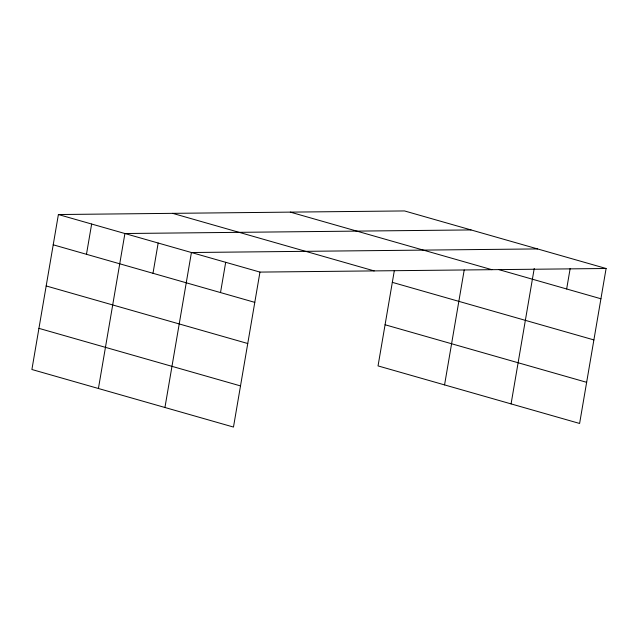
<?xml version="1.0" encoding="UTF-8"?>
<svg xmlns="http://www.w3.org/2000/svg" width="638" height="638" viewBox="0 0 638 638"><rect width="100%" height="100%" fill="white"/><g stroke="black" fill="none" stroke-linecap="round" stroke-linejoin="round"><path stroke-width="0.96" d="M606.1 268.494L404.524 210.939L58.393 214.535L31.9 369.506L233.476 427.061L259.961 272.091L606.1 268.494L579.607 423.465L378.039 365.909L394.332 270.6M86.473 254.299L91.649 224.034M98.419 388.502L124.912 233.524L471.043 229.927M152.992 273.295L158.168 243.022M164.939 407.491L191.424 252.52L537.563 248.924M220.517 292.579L225.692 262.306M444.558 384.897L464.201 270.002M511.078 403.894L534.229 268.454M566.656 288.982L570.165 268.478M499.131 269.699L600.924 298.767M290.306 212.119L491.874 269.683M172.619 213.347L374.187 270.911M392.322 282.355L593.89 339.918M58.393 214.535L259.961 272.091M385.073 324.758L586.641 382.314M53.217 244.801L254.785 302.364M46.183 285.952L247.751 343.515M38.934 328.355L240.51 385.91"/></g></svg>
